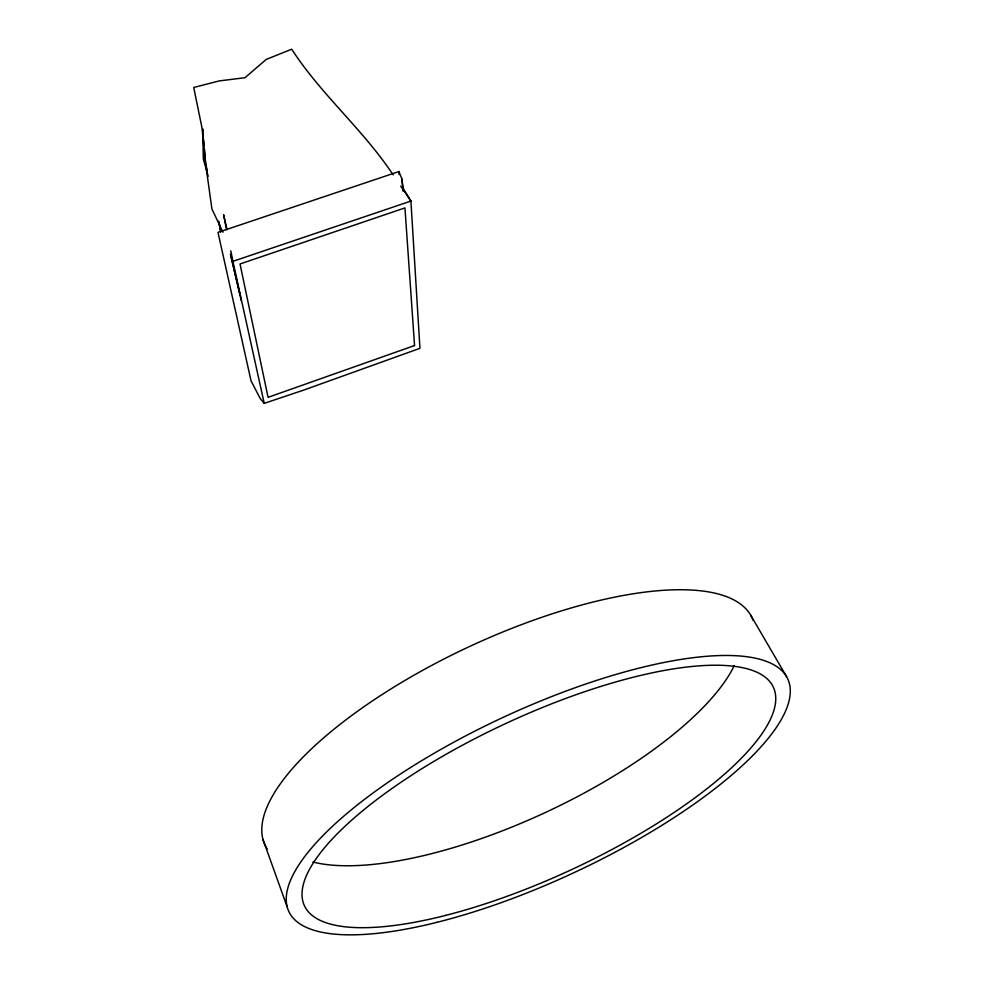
<?xml version="1.0" encoding="UTF-8"?>
<svg xmlns="http://www.w3.org/2000/svg" width="984" height="984" viewBox="0 0 984 984"><rect width="100%" height="100%" fill="white"/><g stroke="black" fill="none" stroke-linecap="round" stroke-linejoin="round"><path stroke-width="1.48" d="M264.216 403.366L232.9 261.338L410.906 201.068L419.947 348.324L303.712 390.094L264.216 403.366L260.231 398.569L251.055 380.857L217.981 232.372L398.914 171.56L401.902 178.953L403.231 190.871M393.12 174.845C363.342 129.79 321.079 94.612 291.695 49.2L266.246 59.421L244.954 77.724L219.321 80.897L193.725 87.478L201.978 127.785L205.668 164.082L211.929 209.063L222.962 232.199M400.734 186.087L410.906 201.068L402.899 187.821M750.607 615.037L786.536 676.598M262.999 839.487L287.143 906.793M208.19 176.21L203.331 159.076L202.692 129.212M207.181 169.912L205.668 164.082L204.463 148.941M239.629 293.183L230.502 254.204L241.289 300.612M226.96 229.309L223.577 214.684L226.578 229.739M230.797 250.809L232.9 261.338M218.755 221.142L220.687 231.72M219.1 222.851L220.711 231.781M401.902 178.953L403.231 191.056M202.876 129.261L203.245 133.799M203.725 139.863L204.217 145.915M398.914 171.56L399.123 174.562M267.217 848.958A268.718 93.332 -25 0 1 466.711 647.841A268.718 93.332 -25 0 1 753.129 620.4M734.31 665.553A252.581 87.625 -25 0 1 546.108 812.169A252.581 87.625 -25 0 1 312.887 862.009M414.559 345.532L268.066 397.339L240.022 263.97L404.941 207.919L414.559 345.532M436.896 922.34A275.237 85.35 -25 0 0 788.787 681.531A275.237 85.35 -25 0 0 389.111 781.604A275.237 85.35 -25 0 0 436.896 922.34M445.457 915.44A258.681 80.122 -25 0 0 774.101 689.009A258.681 80.122 -25 0 0 397.056 784.949A258.681 80.122 -25 0 0 445.457 915.44"/></g></svg>
